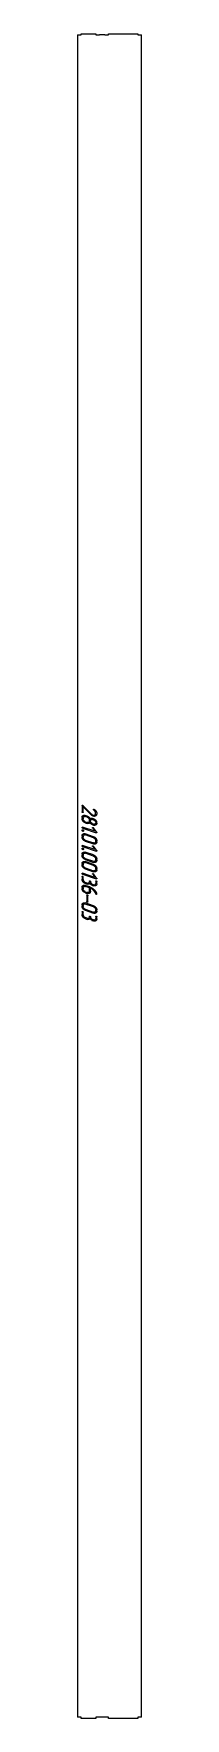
# Model space of a CAD drawing. Header units: millimetres. Extents: x 142 to 229, y 131 to 2412.
import ezdxf

# ---------------------------------------------------------------- set-up
doc = ezdxf.new("R2010")
doc.units = ezdxf.units.MM
doc.linetypes.add('K5LT_BASIC', pattern=[0])
doc.layers.add('Engraving', color=7, linetype='Continuous')

msp = doc.modelspace()

# ---------------------------------------------------------------- linework, layer by layer
at = {"color": 150, "linetype": 'K5LT_BASIC', "lineweight": 25, "true_color": 0x0080ff}
for p, q in [((141.5, 2410.9), (141.5, 132.5)), ((141.5, 2410.9), (146.5, 2410.9)), ((146.5, 2410.9), (146.5, 2412.4)), ((146.5, 2412.4), (166.5, 2412.4)), ((166.5, 2412.4), (166.5, 2410.9)), ((166.5, 2410.9), (171.5, 2410.9)), ((178.6, 2410.9), (183.6, 2410.9)), ((183.6, 2412.4), (223.6, 2412.4)), ((183.6, 2410.9), (183.6, 2412.4)), ((223.6, 2412.4), (223.6, 2410.9)), ((223.6, 2410.9), (228.6, 2410.9)), ((228.6, 132.5), (228.6, 2410.9)), ((146.5, 132.5), (141.5, 132.5)), ((146.5, 131), (146.5, 132.5)), ((166.5, 131), (146.5, 131)), ((171.5, 132.5), (166.5, 132.5)), ((166.5, 132.5), (166.5, 131)), ((178.6, 132.5), (171.5, 132.5)), ((183.6, 132.5), (178.6, 132.5)), ((183.6, 131), (183.6, 132.5)), ((223.6, 131), (183.6, 131)), ((228.6, 132.5), (223.6, 132.5)), ((223.6, 132.5), (223.6, 131))]:
    msp.add_line(p, q, dxfattribs=at)
msp.add_open_spline([(178.6, 2410.9), (178.3, 2410.9), (177.7, 2410.9), (176.8, 2410.9), (175.9, 2410.9), (175.1, 2410.9), (174.2, 2410.9), (173.3, 2410.9), (172.4, 2410.9), (171.8, 2410.9), (171.5, 2410.9)], degree=3, dxfattribs=at)
at = {"layer": 'Engraving', "color": 150, "linetype": 'K5LT_BASIC', "lineweight": 25, "true_color": 0x0080ff}
for p, q in [((147.9, 1367.2), (147.9, 1358.7)), ((147.9, 1351), (147.9, 1349.5)), ((160.8, 1355.6), (149, 1367.4)), ((149.3, 1358.2), (149.3, 1365.4)), ((149.3, 1365.4), (160, 1354.7)), ((149.3, 1350.5), (149.3, 1349.1)), ((155, 1352.8), (152.1, 1353.8)), ((155, 1351.4), (152.1, 1352.3)), ((157.8, 1346.2), (157.8, 1347.6)), ((161.4, 1355.1), (160.8, 1355.6)), ((161.8, 1354.7), (161.4, 1355.1)), ((163.5, 1349.2), (162.1, 1349.7)), ((163.5, 1347.8), (162.1, 1348.3)), ((164.4, 1362), (164.2, 1362.1)), ((147.9, 1326.1), (147.9, 1324.7)), ((165.4, 1332.3), (148.6, 1338)), ((148.6, 1336.6), (167.1, 1330.3)), ((149.3, 1325.6), (149.3, 1324.2)), ((152.1, 1345.2), (155, 1344.3)), ((152.1, 1343.8), (155, 1342.9)), ((163.5, 1325), (152.1, 1328.9)), ((163.5, 1323.6), (152.1, 1327.5)), ((162.1, 1342.6), (163.5, 1342.1)), ((162.1, 1341.2), (163.5, 1340.7)), ((162.3, 1336.4), (165.4, 1332.3)), ((167.6, 1331.4), (163.3, 1337.1)), ((163.5, 1340.7), (164, 1340.5)), ((164, 1340.5), (164.4, 1340.4)), ((164.4, 1340.4), (165.2, 1340.4)), ((167.7, 1344.4), (167.5, 1345.2)), ((167.8, 1343.9), (167.7, 1344.4)), ((167.8, 1343.5), (167.8, 1343.9)), ((147.9, 1301.2), (147.9, 1299.8)), ((165.4, 1307.4), (148.6, 1313.1)), ((148.6, 1311.7), (167.1, 1305.4)), ((149.3, 1300.7), (149.3, 1299.3)), ((152.1, 1320.4), (163.5, 1316.5)), ((152.1, 1318.9), (163.5, 1315.1)), ((163.5, 1300.2), (152.1, 1304)), ((163.5, 1298.7), (152.1, 1302.6)), ((162.3, 1311.5), (165.4, 1307.4)), ((167.6, 1306.5), (163.3, 1312.2)), ((166.4, 1318.4), (166.4, 1319.8)), ((167.8, 1317.9), (167.8, 1319.3)), ((147.9, 1288.5), (147.9, 1287.1)), ((149.3, 1288), (149.3, 1286.6)), ((152.1, 1295.5), (163.5, 1291.6)), ((152.1, 1294.1), (163.5, 1290.2)), ((163.5, 1287.5), (152.1, 1291.3)), ((163.5, 1286), (152.1, 1289.9)), ((152.1, 1282.8), (163.5, 1278.9)), ((152.1, 1281.4), (163.5, 1277.5)), ((166.4, 1293.5), (166.4, 1294.9)), ((166.4, 1280.8), (166.4, 1282.2)), ((167.8, 1293), (167.8, 1294.5)), ((167.8, 1280.3), (167.8, 1281.8)), ((147.9, 1270.9), (147.9, 1267.3)), ((147.9, 1256.2), (147.9, 1254.8)), ((165.4, 1269.9), (148.6, 1275.6)), ((148.6, 1274.1), (167.1, 1267.9)), ((149.3, 1266.9), (149.3, 1270.4)), ((149.3, 1255.8), (149.3, 1254.3)), ((155, 1262.1), (152.1, 1263.1)), ((152.1, 1261.6), (155, 1260.7)), ((158.5, 1256.9), (152.1, 1259)), ((157.8, 1255.7), (152.1, 1257.6)), ((157.8, 1264.7), (157.8, 1264)), ((157.8, 1251.4), (157.8, 1255.7)), ((159.2, 1251), (159.2, 1255.2)), ((161.1, 1259.4), (161.3, 1259.2)), ((161.3, 1259.2), (161.6, 1259.1)), ((161.6, 1259.1), (162.1, 1259)), ((163.5, 1259.9), (162.1, 1260.4)), ((162.1, 1259), (163.5, 1258.5)), ((162.3, 1274), (165.4, 1269.9)), ((167.6, 1268.9), (163.3, 1274.6)), ((166.4, 1264.6), (166.4, 1261.8)), ((167.8, 1261.3), (167.8, 1264.1)), ((147.9, 1232.4), (147.9, 1231)), ((152.1, 1250.5), (155, 1249.6)), ((152.1, 1249.1), (155, 1248.1)), ((163.5, 1231.4), (152.1, 1235.2)), ((163.5, 1230), (152.1, 1233.8)), ((154.3, 1245.6), (154.3, 1237.1)), ((155.7, 1236.6), (155.7, 1245.1)), ((165.8, 1248.9), (166.2, 1248.2)), ((166.2, 1248.2), (166.3, 1247.9)), ((166.3, 1247.9), (166.4, 1247.6)), ((167.8, 1247.3), (167.7, 1247.6)), ((147.9, 1223.3), (147.9, 1219.7)), ((149.3, 1231.9), (149.3, 1230.5)), ((149.3, 1219.2), (149.3, 1222.8)), ((152.1, 1226.7), (163.5, 1222.8)), ((152.1, 1225.3), (163.5, 1221.4)), ((155, 1214.5), (152.1, 1215.4)), ((152.1, 1214), (155, 1213)), ((157.8, 1217.1), (157.8, 1216.3)), ((161.1, 1211.8), (161.3, 1211.6)), ((161.3, 1211.6), (161.6, 1211.5)), ((161.6, 1211.5), (162.1, 1211.3)), ((163.5, 1212.3), (162.1, 1212.8)), ((162.1, 1211.3), (163.5, 1210.9)), ((166.4, 1224.7), (166.4, 1226.1)), ((166.4, 1217), (166.4, 1214.2)), ((167.8, 1224.2), (167.8, 1225.7)), ((167.8, 1213.7), (167.8, 1216.5))]:
    msp.add_line(p, q, dxfattribs=at)
for points in [[(147.9, 1367.2), (147.9, 1367.5), (148.1, 1367.6)], [(148.1, 1358.1), (147.9, 1358.4), (147.9, 1358.7)], [(147.9, 1351), (147.9, 1352.6), (149.1, 1353.5)], [(149.1, 1346.1), (147.9, 1347.8), (147.9, 1349.5)], [(148.1, 1367.6), (148.4, 1367.7), (148.6, 1367.6)], [(148.6, 1357.8), (148.3, 1357.8), (148.1, 1358.1)], [(148.6, 1367.6), (148.8, 1367.6), (149, 1367.4)], [(149.1, 1357.8), (148.8, 1357.7), (148.6, 1357.8)], [(149.3, 1358.2), (149.3, 1358), (149.1, 1357.8)], [(149.1, 1353.5), (150.4, 1354.4), (152.1, 1353.8)], [(152.1, 1343.8), (150.4, 1344.4), (149.1, 1346.1)], [(149.3, 1350.5), (149.3, 1351.6), (150.1, 1352.2)], [(150.1, 1346.8), (149.3, 1347.9), (149.3, 1349.1)], [(150.1, 1352.2), (151, 1352.7), (152.1, 1352.3)], [(152.1, 1345.2), (151, 1345.7), (150.1, 1346.8)], [(155, 1352.8), (156.1, 1352.4), (157.1, 1351.5)], [(155, 1351.4), (156.2, 1351), (157, 1349.9)], [(157, 1349.9), (157.8, 1348.8), (157.8, 1347.6)], [(157.8, 1346.2), (157.8, 1344.9), (157, 1344.4)], [(157.1, 1351.5), (158.1, 1350.6), (158.8, 1349.2)], [(158.8, 1349.2), (159.4, 1349.8), (160.2, 1349.9)], [(159.2, 1346.4), (159.2, 1347.6), (160.1, 1348.1)], [(160.1, 1344.1), (159.2, 1345.2), (159.2, 1346.4)], [(161.5, 1353.4), (160.9, 1353.9), (160, 1354.7)], [(160.1, 1348.1), (160.9, 1348.7), (162.1, 1348.3)], [(160.2, 1349.9), (161.1, 1350), (162.1, 1349.7)], [(162.9, 1352.8), (162.2, 1353), (161.5, 1353.4)], [(161.8, 1354.7), (162.4, 1354.4), (162.9, 1354.2)], [(162.9, 1354.2), (164.3, 1353.7), (165.3, 1354.6)], [(166.4, 1353.2), (164.9, 1352.1), (162.9, 1352.8)], [(163.5, 1361.6), (163.5, 1361.9), (163.6, 1362.1)], [(163.6, 1361.2), (163.5, 1361.4), (163.5, 1361.6)], [(163.5, 1349.2), (165.2, 1348.6), (166.6, 1346.9)], [(163.5, 1347.8), (164.7, 1347.4), (165.5, 1346.2)], [(163.6, 1362.1), (163.8, 1362.3), (164.2, 1362.1)], [(163.9, 1360.8), (163.7, 1361), (163.6, 1361.2)], [(165.8, 1358.8), (165.2, 1359.9), (163.9, 1360.8)], [(164.4, 1362), (166.1, 1360.8), (167, 1359.3)], [(165.3, 1354.6), (165.8, 1354.9), (166.1, 1355.5)], [(165.5, 1346.2), (166.4, 1345.1), (166.4, 1344)], [(166.3, 1356.8), (166.3, 1357.8), (165.8, 1358.8)], [(166.1, 1355.5), (166.3, 1356.1), (166.3, 1356.8)], [(167.8, 1356.4), (167.8, 1354.4), (166.4, 1353.2)], [(166.6, 1346.9), (167.2, 1346.1), (167.5, 1345.2)], [(167, 1359.3), (167.8, 1357.9), (167.8, 1356.4)], [(147.9, 1337.5), (147.9, 1337.7), (148.1, 1338)], [(148.1, 1337), (147.9, 1337.2), (147.9, 1337.5)], [(147.9, 1333.7), (147.9, 1334.2), (148.2, 1334.4)], [(148.2, 1332.8), (147.9, 1333.2), (147.9, 1333.7)], [(147.9, 1326.1), (147.9, 1327.7), (149.1, 1328.6)], [(149.1, 1321.2), (147.9, 1322.9), (147.9, 1324.7)], [(148.1, 1338), (148.2, 1338.1), (148.6, 1338)], [(148.6, 1336.6), (148.2, 1336.7), (148.1, 1337)], [(148.2, 1334.4), (148.5, 1334.5), (148.9, 1334.4)], [(148.9, 1332.3), (148.6, 1332.4), (148.2, 1332.8)], [(148.9, 1334.4), (149.2, 1334.3), (149.6, 1333.9)], [(149.7, 1332.4), (149.3, 1332.1), (148.9, 1332.3)], [(149.1, 1328.6), (150.4, 1329.5), (152.1, 1328.9)], [(149.3, 1325.6), (149.3, 1326.7), (150.1, 1327.3)], [(150.1, 1321.9), (149.3, 1323), (149.3, 1324.2)], [(149.6, 1333.9), (150, 1333.5), (150, 1333)], [(150, 1333), (150, 1332.6), (149.7, 1332.4)], [(150.1, 1327.3), (151, 1327.9), (152.1, 1327.5)], [(157, 1344.4), (156.2, 1343.9), (155, 1344.3)], [(157.2, 1342.8), (156.2, 1342.5), (155, 1342.9)], [(158.8, 1343.9), (158.3, 1343.1), (157.2, 1342.8)], [(160.2, 1342.2), (159.4, 1342.8), (158.8, 1343.9)], [(162.1, 1342.6), (160.9, 1343), (160.1, 1344.1)], [(162.1, 1341.2), (161, 1341.5), (160.2, 1342.2)], [(162.1, 1336.9), (162.1, 1337.2), (162.3, 1337.4)], [(162.3, 1336.4), (162.1, 1336.7), (162.1, 1336.9)], [(162.3, 1337.4), (162.5, 1337.5), (162.8, 1337.4)], [(162.8, 1337.4), (162.9, 1337.4), (163.3, 1337.1)], [(165.5, 1342.2), (164.7, 1341.7), (163.5, 1342.1)], [(163.5, 1325), (165.2, 1324.5), (166.5, 1322.8)], [(163.5, 1323.6), (164.7, 1323.2), (165.5, 1322.1)], [(166.5, 1340.9), (165.9, 1340.4), (165.2, 1340.4)], [(166.4, 1344), (166.4, 1342.8), (165.5, 1342.2)], [(167.8, 1343.5), (167.8, 1341.7), (166.5, 1340.9)], [(167.6, 1330.4), (167.4, 1330.2), (167.1, 1330.3)], [(167.6, 1331.4), (167.8, 1331.1), (167.8, 1330.8)], [(167.8, 1330.8), (167.8, 1330.5), (167.6, 1330.4)], [(147.9, 1312.7), (147.9, 1312.8), (148.1, 1313.1)], [(148.1, 1312.1), (147.9, 1312.4), (147.9, 1312.7)], [(147.9, 1308.8), (147.9, 1309.3), (148.2, 1309.5)], [(148.2, 1307.9), (147.9, 1308.3), (147.9, 1308.8)], [(147.9, 1301.2), (147.9, 1302.8), (149.1, 1303.7)], [(148.1, 1313.1), (148.2, 1313.3), (148.6, 1313.1)], [(148.6, 1311.7), (148.2, 1311.8), (148.1, 1312.1)], [(148.2, 1309.5), (148.5, 1309.7), (148.9, 1309.5)], [(148.9, 1307.4), (148.6, 1307.5), (148.2, 1307.9)], [(148.9, 1309.5), (149.2, 1309.4), (149.6, 1309)], [(149.7, 1307.5), (149.3, 1307.3), (148.9, 1307.4)], [(152.1, 1318.9), (150.4, 1319.5), (149.1, 1321.2)], [(149.1, 1303.7), (150.4, 1304.6), (152.1, 1304)], [(149.3, 1300.7), (149.3, 1301.9), (150.1, 1302.4)], [(149.6, 1309), (150, 1308.6), (150, 1308.1)], [(150, 1308.1), (150, 1307.7), (149.7, 1307.5)], [(152.1, 1320.4), (150.9, 1320.8), (150.1, 1321.9)], [(150.1, 1302.4), (151, 1303), (152.1, 1302.6)], [(162.1, 1312.1), (162.1, 1312.4), (162.3, 1312.5)], [(162.3, 1311.5), (162.1, 1311.8), (162.1, 1312.1)], [(162.3, 1312.5), (162.5, 1312.7), (162.8, 1312.6)], [(162.8, 1312.6), (162.9, 1312.5), (163.3, 1312.2)], [(165.5, 1316.7), (164.7, 1316.1), (163.5, 1316.5)], [(166.5, 1315.3), (165.3, 1314.5), (163.5, 1315.1)], [(165.5, 1322.1), (166.4, 1321), (166.4, 1319.8)], [(166.4, 1318.4), (166.4, 1317.2), (165.5, 1316.7)], [(166.5, 1322.8), (167.8, 1321.1), (167.8, 1319.3)], [(167.8, 1317.9), (167.8, 1316.2), (166.5, 1315.3)], [(167.6, 1305.5), (167.4, 1305.3), (167.1, 1305.4)], [(167.6, 1306.5), (167.8, 1306.2), (167.8, 1305.9)], [(167.8, 1305.9), (167.8, 1305.6), (167.6, 1305.5)], [(149.1, 1296.3), (147.9, 1298), (147.9, 1299.8)], [(147.9, 1288.5), (147.9, 1290.1), (149.1, 1291)], [(149.1, 1283.6), (147.9, 1285.3), (147.9, 1287.1)], [(152.1, 1294.1), (150.4, 1294.7), (149.1, 1296.3)], [(149.1, 1291), (150.4, 1291.9), (152.1, 1291.3)], [(152.1, 1281.4), (150.4, 1282), (149.1, 1283.6)], [(150.1, 1297), (149.3, 1298.2), (149.3, 1299.3)], [(149.3, 1288), (149.3, 1289.2), (150.1, 1289.7)], [(150.1, 1284.3), (149.3, 1285.5), (149.3, 1286.6)], [(152.1, 1295.5), (150.9, 1295.9), (150.1, 1297)], [(150.1, 1289.7), (151, 1290.3), (152.1, 1289.9)], [(152.1, 1282.8), (150.9, 1283.2), (150.1, 1284.3)], [(163.5, 1300.2), (165.2, 1299.6), (166.5, 1297.9)], [(163.5, 1298.7), (164.7, 1298.3), (165.5, 1297.2)], [(165.5, 1291.8), (164.7, 1291.2), (163.5, 1291.6)], [(166.5, 1290.4), (165.3, 1289.6), (163.5, 1290.2)], [(163.5, 1287.5), (165.2, 1286.9), (166.5, 1285.2)], [(163.5, 1286), (164.7, 1285.6), (165.5, 1284.5)], [(165.5, 1279.1), (164.7, 1278.5), (163.5, 1278.9)], [(166.5, 1277.7), (165.3, 1276.9), (163.5, 1277.5)], [(165.5, 1297.2), (166.4, 1296.1), (166.4, 1294.9)], [(166.4, 1293.5), (166.4, 1292.3), (165.5, 1291.8)], [(165.5, 1284.5), (166.4, 1283.4), (166.4, 1282.2)], [(166.4, 1280.8), (166.4, 1279.6), (165.5, 1279.1)], [(166.5, 1297.9), (167.8, 1296.2), (167.8, 1294.5)], [(167.8, 1293), (167.8, 1291.3), (166.5, 1290.4)], [(166.5, 1285.2), (167.8, 1283.5), (167.8, 1281.8)], [(167.8, 1280.3), (167.8, 1278.6), (166.5, 1277.7)], [(147.9, 1275.1), (147.9, 1275.2), (148.1, 1275.5)], [(148.1, 1274.5), (147.9, 1274.8), (147.9, 1275.1)], [(147.9, 1270.9), (147.9, 1271.2), (148.1, 1271.4)], [(149.1, 1263.9), (147.9, 1265.6), (147.9, 1267.3)], [(147.9, 1256.2), (147.9, 1257.9), (149.1, 1258.8)], [(149.1, 1251.4), (147.9, 1253), (147.9, 1254.8)], [(148.1, 1275.5), (148.2, 1275.7), (148.6, 1275.6)], [(148.6, 1274.1), (148.2, 1274.3), (148.1, 1274.5)], [(148.1, 1271.4), (148.3, 1271.5), (148.6, 1271.4)], [(148.6, 1271.4), (148.7, 1271.3), (149, 1271)], [(149, 1271), (149.3, 1270.8), (149.3, 1270.4)], [(152.1, 1261.6), (150.4, 1262.2), (149.1, 1263.9)], [(149.1, 1258.8), (150.4, 1259.7), (152.1, 1259)], [(149.3, 1266.9), (149.3, 1265.7), (150.1, 1264.6)], [(149.3, 1255.8), (149.3, 1256.9), (150.1, 1257.4)], [(150.1, 1264.6), (151, 1263.5), (152.1, 1263.1)], [(150.1, 1257.4), (151, 1258), (152.1, 1257.6)], [(155, 1262.1), (156.2, 1261.7), (157, 1262.2)], [(157.2, 1260.6), (156.2, 1260.3), (155, 1260.7)], [(157, 1262.2), (157.8, 1262.8), (157.8, 1264)], [(158.8, 1261.7), (158.3, 1260.9), (157.2, 1260.6)], [(157.8, 1264.7), (157.8, 1265), (158, 1265.1)], [(158, 1265.1), (158.3, 1265.2), (158.5, 1265.1)], [(158.5, 1265.1), (158.7, 1265.1), (159, 1264.8)], [(158.5, 1256.9), (161.4, 1255.9), (163.9, 1253.5)], [(160.2, 1260), (159.5, 1260.6), (158.8, 1261.7)], [(159, 1264.8), (159.2, 1264.6), (159.2, 1264.2)], [(159.2, 1264.2), (159.2, 1263), (160.1, 1261.9)], [(161.2, 1254.2), (160.2, 1254.9), (159.2, 1255.2)], [(160.1, 1261.9), (160.9, 1260.8), (162.1, 1260.4)], [(161.1, 1259.4), (160.7, 1259.6), (160.2, 1260)], [(162.1, 1274.5), (162.1, 1274.8), (162.3, 1274.9)], [(162.3, 1274), (162.1, 1274.2), (162.1, 1274.5)], [(162.3, 1274.9), (162.5, 1275.1), (162.8, 1275)], [(162.8, 1275), (162.9, 1274.9), (163.3, 1274.6)], [(163.5, 1259.9), (164.7, 1259.5), (165.5, 1260)], [(166.5, 1258.7), (165.3, 1257.9), (163.5, 1258.5)], [(165.5, 1260), (166.4, 1260.6), (166.4, 1261.8)], [(166.4, 1264.6), (166.4, 1264.9), (166.6, 1265.1)], [(167.8, 1261.3), (167.8, 1259.5), (166.5, 1258.7)], [(166.6, 1265.1), (166.8, 1265.2), (167.1, 1265.1)], [(167.6, 1267.9), (167.4, 1267.8), (167.1, 1267.9)], [(167.1, 1265.1), (167.2, 1265), (167.5, 1264.8)], [(167.5, 1264.8), (167.8, 1264.5), (167.8, 1264.1)], [(167.6, 1268.9), (167.8, 1268.6), (167.8, 1268.4)], [(167.8, 1268.4), (167.8, 1268.1), (167.6, 1267.9)], [(147.9, 1232.4), (147.9, 1234.1), (149.1, 1235)], [(152.1, 1249.1), (150.4, 1249.7), (149.1, 1251.4)], [(149.1, 1235), (150.4, 1235.8), (152.1, 1235.2)], [(150.1, 1252), (149.3, 1253.1), (149.3, 1254.3)], [(149.3, 1231.9), (149.3, 1233.1), (150.1, 1233.6)], [(152.1, 1250.5), (151, 1250.9), (150.1, 1252)], [(150.1, 1233.6), (151, 1234.2), (152.1, 1233.8)], [(154.3, 1245.6), (154.3, 1245.9), (154.5, 1246.1)], [(154.5, 1236.5), (154.3, 1236.8), (154.3, 1237.1)], [(154.5, 1246.1), (154.7, 1246.2), (155, 1246.1)], [(155, 1236.1), (154.7, 1236.2), (154.5, 1236.5)], [(157, 1249.7), (156.2, 1249.2), (155, 1249.6)], [(158, 1248.3), (156.8, 1247.5), (155, 1248.1)], [(155, 1246.1), (155.1, 1246), (155.4, 1245.8)], [(155.5, 1236.2), (155.2, 1236.1), (155, 1236.1)], [(155.4, 1245.8), (155.7, 1245.5), (155.7, 1245.1)], [(155.7, 1236.6), (155.7, 1236.4), (155.5, 1236.2)], [(157.8, 1251.4), (157.8, 1250.2), (157, 1249.7)], [(159.2, 1251), (159.2, 1249.2), (158, 1248.3)], [(163.1, 1252.6), (162.3, 1253.4), (161.2, 1254.2)], [(165.1, 1250.2), (164.4, 1251.4), (163.1, 1252.6)], [(163.9, 1253.5), (166.6, 1251), (167.7, 1247.6)], [(165.8, 1248.9), (165.5, 1249.6), (165.1, 1250.2)], [(166.7, 1247.1), (166.6, 1247.2), (166.4, 1247.6)], [(167, 1246.9), (166.9, 1246.9), (166.7, 1247.1)], [(167.6, 1246.9), (167.3, 1246.8), (167, 1246.9)], [(167.8, 1247.3), (167.8, 1247), (167.6, 1246.9)], [(149.1, 1227.5), (147.9, 1229.2), (147.9, 1231)], [(147.9, 1223.3), (147.9, 1223.6), (148.1, 1223.7)], [(149.1, 1216.3), (147.9, 1217.9), (147.9, 1219.7)], [(148.1, 1223.7), (148.3, 1223.8), (148.6, 1223.7)], [(148.6, 1223.7), (148.7, 1223.7), (149, 1223.4)], [(149, 1223.4), (149.3, 1223.1), (149.3, 1222.8)], [(152.1, 1225.3), (150.4, 1225.9), (149.1, 1227.5)], [(152.1, 1214), (150.4, 1214.6), (149.1, 1216.3)], [(150.1, 1228.2), (149.3, 1229.4), (149.3, 1230.5)], [(149.3, 1219.2), (149.3, 1218), (150.1, 1216.9)], [(152.1, 1226.7), (150.9, 1227.1), (150.1, 1228.2)], [(150.1, 1216.9), (151, 1215.8), (152.1, 1215.4)], [(155, 1214.5), (156.2, 1214.1), (157, 1214.6)], [(157.2, 1212.9), (156.2, 1212.6), (155, 1213)], [(157, 1214.6), (157.8, 1215.1), (157.8, 1216.3)], [(158.8, 1214), (158.3, 1213.2), (157.2, 1212.9)], [(157.8, 1217.1), (157.8, 1217.4), (158, 1217.5)], [(158, 1217.5), (158.3, 1217.6), (158.5, 1217.5)], [(158.5, 1217.5), (158.7, 1217.5), (159, 1217.2)], [(160.2, 1212.4), (159.5, 1213), (158.8, 1214)], [(159, 1217.2), (159.2, 1216.9), (159.2, 1216.6)], [(159.2, 1216.6), (159.2, 1215.4), (160.1, 1214.3)], [(160.1, 1214.3), (160.9, 1213.2), (162.1, 1212.8)], [(161.1, 1211.8), (160.7, 1212), (160.2, 1212.4)], [(163.5, 1231.4), (165.2, 1230.8), (166.5, 1229.1)], [(163.5, 1230), (164.7, 1229.5), (165.5, 1228.4)], [(165.5, 1223), (164.7, 1222.4), (163.5, 1222.8)], [(166.5, 1221.6), (165.3, 1220.8), (163.5, 1221.4)], [(163.5, 1212.3), (164.7, 1211.9), (165.5, 1212.4)], [(166.5, 1211.1), (165.3, 1210.2), (163.5, 1210.9)], [(165.5, 1228.4), (166.4, 1227.3), (166.4, 1226.1)], [(166.4, 1224.7), (166.4, 1223.5), (165.5, 1223)], [(165.5, 1212.4), (166.4, 1212.9), (166.4, 1214.2)], [(166.4, 1217), (166.4, 1217.3), (166.6, 1217.5)], [(166.5, 1229.1), (167.8, 1227.5), (167.8, 1225.7)], [(167.8, 1224.2), (167.8, 1222.5), (166.5, 1221.6)], [(167.8, 1213.7), (167.8, 1211.9), (166.5, 1211.1)], [(166.6, 1217.5), (166.8, 1217.6), (167.1, 1217.5)], [(167.1, 1217.5), (167.2, 1217.4), (167.5, 1217.1)], [(167.5, 1217.1), (167.8, 1216.9), (167.8, 1216.5)]]:
    msp.add_open_spline(points, degree=2, dxfattribs=at)

doc.saveas('drawing.dxf')
